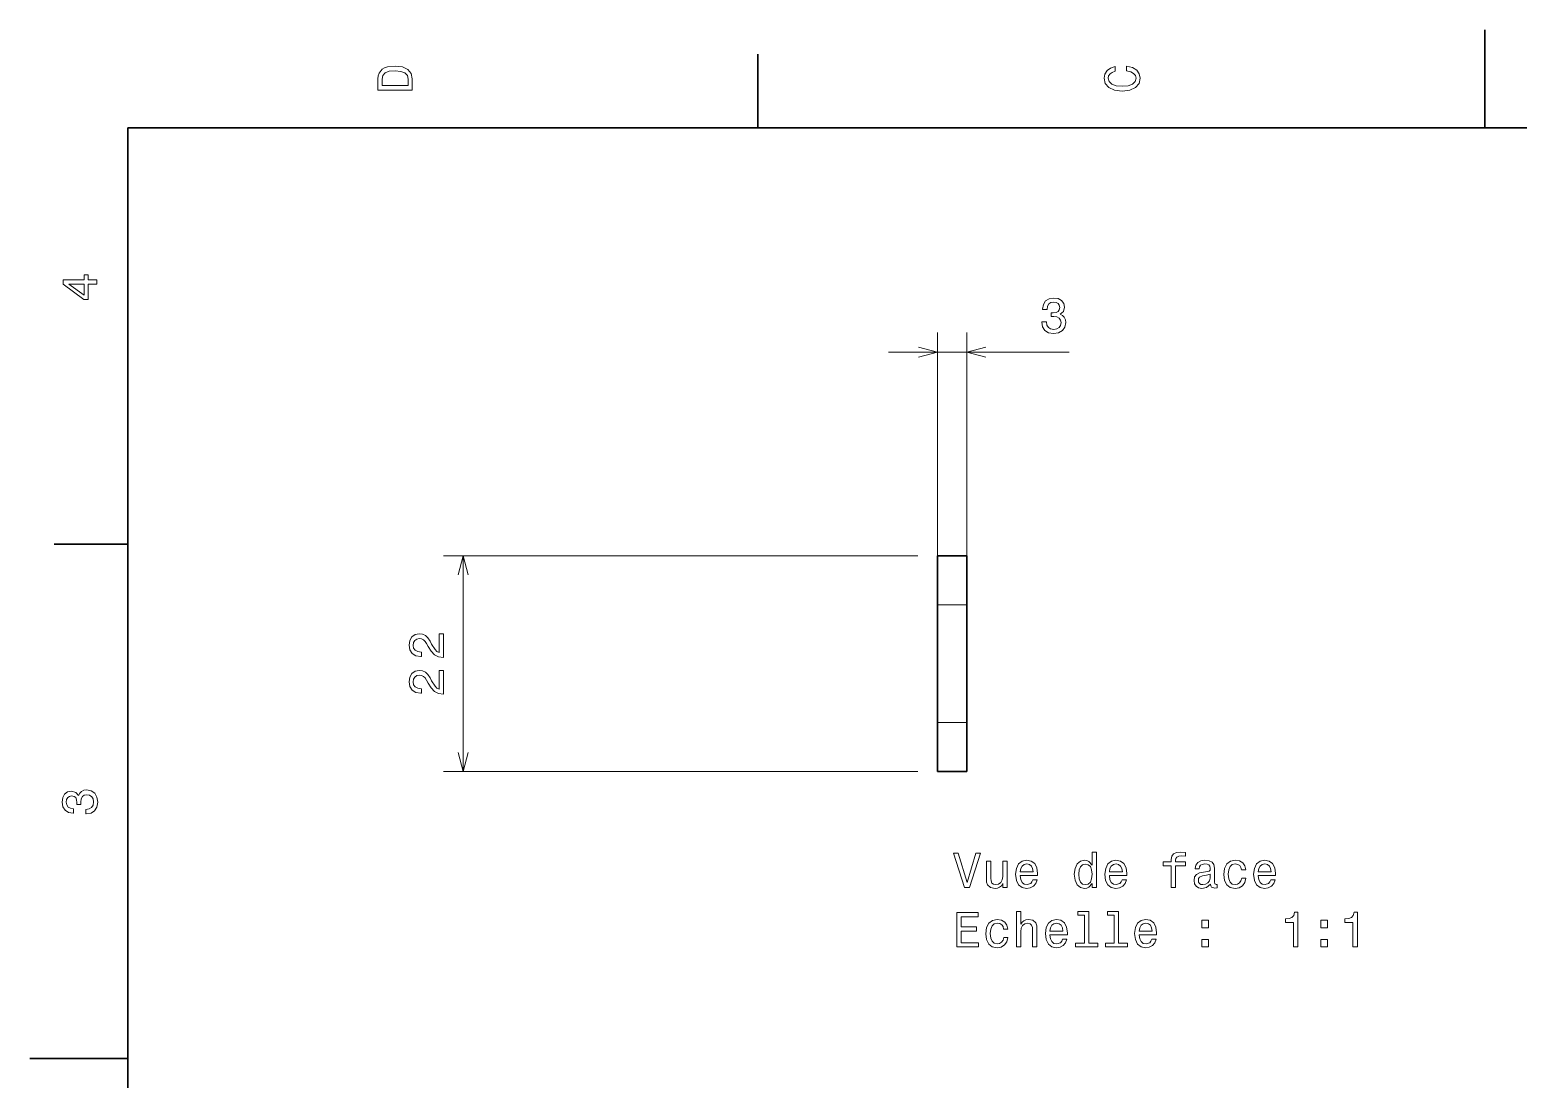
# Model space of a CAD drawing. Extents: x 0 to 297, y 0 to 210.
# Drawn here: x 0 to 151.9, y 102.9 to 210 of the extents above; entities that cross this region are included whole.
import ezdxf

# ---------------------------------------------------------------- set-up
doc = ezdxf.new("R2010")
doc.units = 0

msp = doc.modelspace()

# ---------------------------------------------------------------- linework, layer by layer
at = {"color": 7, "lineweight": 35, "ltscale": 0.25}
for p, q in [((148.5, 200), (148.5, 210)), ((10, 105), (0, 105))]:
    msp.add_line(p, q, dxfattribs=at)
at = {"color": 7, "lineweight": 35, "ltscale": 0.1875}
for p, q in [((74.300003, 200), (74.300003, 207.5)), ((10, 157.5), (2.5, 157.5))]:
    msp.add_line(p, q, dxfattribs=at)
at = {"color": 7, "lineweight": 35}
for p, q in [((287, 200), (10, 200)), ((10, 200), (10, 10))]:
    msp.add_line(p, q, dxfattribs=at)
at = {"color": 7, "lineweight": 13}
for p, q in [((92.644173, 153.31192), (92.644173, 179.1008)), ((95.644173, 153.31192), (95.644173, 179.1008)), ((90.644173, 156.31192), (42.229279, 156.31192)), ((44.229279, 134.31192), (44.229279, 156.31192)), ((90.644173, 134.31192), (42.229279, 134.31192))]:
    msp.add_line(p, q, dxfattribs=at)
at = {"color": 7, "lineweight": 13, "ltscale": 0.460811}
msp.add_line((87.644173, 177.1008), (106.076599, 177.1008), dxfattribs=at)
at = {"color": 7, "lineweight": 35, "ltscale": 0.075}
for p, q in [((92.644173, 156.31192), (95.644173, 156.31192)), ((92.644173, 134.31192), (95.644173, 134.31192))]:
    msp.add_line(p, q, dxfattribs=at)
at = {"color": 7, "lineweight": 35, "ltscale": 0.125}
for p, q in [((92.644173, 156.31192), (92.644173, 151.31192)), ((95.644173, 156.31192), (95.644173, 151.31192)), ((92.644173, 139.31192), (92.644173, 134.31192)), ((95.644173, 139.31192), (95.644173, 134.31192))]:
    msp.add_line(p, q, dxfattribs=at)
at = {"color": 7, "lineweight": 13, "ltscale": 0.075}
for p, q in [((92.644173, 151.31192), (95.644173, 151.31192)), ((92.644173, 139.31192), (95.644173, 139.31192))]:
    msp.add_line(p, q, dxfattribs=at)
at = {"color": 7, "lineweight": 35, "ltscale": 0.3}
for p, q in [((92.644173, 151.31192), (92.644173, 139.31192)), ((95.644173, 151.31192), (95.644173, 139.31192))]:
    msp.add_line(p, q, dxfattribs=at)
at = {"color": 7, "lineweight": 13}
for points in [[(35.533215, 204.994965), (35.533215, 203.829971), (39.033215, 203.829971), (39.033215, 204.994965), (38.922264, 205.544678), (38.584366, 205.953171), (38.034657, 206.205338), (37.283215, 206.296112), (36.516644, 206.215424), (36.21405, 206.114563), (35.971977, 205.973343), (35.644165, 205.56485), (35.563473, 205.297562)], [(35.951801, 204.959656), (36.027451, 205.342941), (36.259438, 205.605194), (36.672985, 205.761536), (37.283215, 205.811966), (37.873272, 205.756485), (38.286816, 205.600143), (38.533936, 205.332855), (38.614628, 204.959656), (38.614628, 204.298996), (35.951801, 204.298996)], [(111.93206, 205.817017), (112.35569, 205.716141), (112.658287, 205.549713), (112.844887, 205.317734), (112.905403, 205.045395), (112.814629, 204.71759), (112.54229, 204.460388), (112.098488, 204.28891), (111.483215, 204.233429), (110.872986, 204.28891), (110.424141, 204.455338), (110.151802, 204.71254), (110.055984, 205.045395), (110.106415, 205.287476), (110.247627, 205.494247), (110.474571, 205.655624), (110.787247, 205.766571), (110.787247, 206.245682), (110.308144, 206.094391), (109.94503, 205.832138), (109.718086, 205.474075), (109.637398, 205.045395), (109.763474, 204.510818), (110.116501, 204.10231), (110.696472, 203.840057), (111.483215, 203.749283), (112.269958, 203.840057), (112.84993, 204.10231), (113.208, 204.510818), (113.329041, 205.045395), (113.233215, 205.51442), (112.965927, 205.892654), (112.527161, 206.159943), (111.93206, 206.301163)], [(6.833213, 184.02739), (6.833213, 184.481277), (5.965778, 184.481277), (5.965778, 184.98056), (5.56232, 184.98056), (5.56232, 184.481277), (3.408862, 184.481277), (3.408862, 184.022339), (5.521974, 182.489197), (5.965778, 182.489197), (5.965778, 184.02739)], [(5.56232, 182.912827), (3.993876, 184.02739), (5.56232, 184.02739)], [(103.287689, 180.200211), (103.287689, 180.164917), (103.368385, 179.680756), (103.605415, 179.317657), (103.978615, 179.085663), (104.472847, 178.999924), (104.997345, 179.085663), (105.390717, 179.307556), (105.642876, 179.660583), (105.733658, 180.114471), (105.693314, 180.412033), (105.582359, 180.654114), (105.400803, 180.840698), (105.15873, 180.976868), (105.486542, 181.249207), (105.602531, 181.682922), (105.526886, 182.076294), (105.310028, 182.37384), (104.957001, 182.560455), (104.472847, 182.626007), (104.018959, 182.545319), (103.670975, 182.32341), (103.444031, 181.970398), (103.368385, 181.501373), (103.368385, 181.466064), (103.81723, 181.466064), (103.857574, 181.788834), (103.988701, 182.020813), (104.200516, 182.162033), (104.498062, 182.212463), (104.760315, 182.172119), (104.951958, 182.066208), (105.067947, 181.894745), (105.113342, 181.66275), (105.067947, 181.415634), (104.946915, 181.249207), (104.7351, 181.148346), (104.447632, 181.118088), (104.250946, 181.123123), (104.250946, 180.724716), (104.498062, 180.734802), (104.815788, 180.689407), (105.052818, 180.568375), (105.194031, 180.371689), (105.244461, 180.114471), (105.188988, 179.821976), (105.042732, 179.605118), (104.810745, 179.468948), (104.503113, 179.423553), (104.185387, 179.473999), (103.9534, 179.62529), (103.807144, 179.867371), (103.751671, 180.200211)], [(42.229279, 145.949387), (42.229279, 148.355011), (41.795563, 148.355011), (41.795563, 146.453705), (41.558529, 146.559631), (41.361843, 146.74118), (41.003773, 147.300964), (40.852478, 147.598526), (40.63562, 147.931381), (40.383457, 148.168411), (40.085907, 148.304581), (39.748009, 148.355011), (39.324379, 148.269272), (38.991528, 148.032242), (38.779713, 147.669128), (38.704063, 147.200104), (38.789799, 146.715958), (39.026829, 146.347809), (39.405071, 146.110779), (39.90435, 146.03009), (39.974957, 146.03009), (39.974957, 146.489014), (39.934608, 146.489014), (39.591671, 146.534393), (39.339508, 146.670563), (39.178127, 146.887421), (39.12265, 147.174896), (39.173084, 147.467407), (39.299164, 147.684265), (39.49585, 147.82547), (39.742966, 147.8759), (39.974957, 147.840607), (40.171642, 147.744781), (40.343113, 147.583405), (40.494408, 147.361496), (40.655792, 147.063934), (40.968472, 146.569702), (41.301323, 146.221725), (41.704784, 146.014954), (42.214149, 145.949387)], [(42.229279, 142.213364), (42.229279, 144.618988), (41.795563, 144.618988), (41.795563, 142.717682), (41.558529, 142.823608), (41.361843, 143.005157), (41.003773, 143.564941), (40.852478, 143.862503), (40.63562, 144.195358), (40.383457, 144.432388), (40.085907, 144.568558), (39.748009, 144.618988), (39.324379, 144.533249), (38.991528, 144.296219), (38.779713, 143.933105), (38.704063, 143.464081), (38.789799, 142.979935), (39.026829, 142.611786), (39.405071, 142.374756), (39.90435, 142.294067), (39.974957, 142.294067), (39.974957, 142.752991), (39.934608, 142.752991), (39.591671, 142.79837), (39.339508, 142.93454), (39.178127, 143.151398), (39.12265, 143.438873), (39.173084, 143.731384), (39.299164, 143.948242), (39.49585, 144.089447), (39.742966, 144.139877), (39.974957, 144.104584), (40.171642, 144.008759), (40.343113, 143.847382), (40.494408, 143.625473), (40.655792, 143.327911), (40.968472, 142.833679), (41.301323, 142.485703), (41.704784, 142.278931), (42.214149, 142.213364)], [(5.73379, 129.979111), (5.769093, 129.979111), (6.253242, 130.059799), (6.616354, 130.296829), (6.848343, 130.670029), (6.934078, 131.164276), (6.848343, 131.688766), (6.626441, 132.082138), (6.273415, 132.334305), (5.819525, 132.425079), (5.521974, 132.384735), (5.279899, 132.273788), (5.0933, 132.092224), (4.957133, 131.850143), (4.684798, 132.177963), (4.251081, 132.293961), (3.857709, 132.218307), (3.560158, 132.00145), (3.373559, 131.648422), (3.307997, 131.164276), (3.388689, 130.710388), (3.610591, 130.362396), (3.963617, 130.135452), (4.432637, 130.059799), (4.46794, 130.059799), (4.46794, 130.508652), (4.145173, 130.548996), (3.913184, 130.680115), (3.771974, 130.891937), (3.721542, 131.189484), (3.761888, 131.451736), (3.867795, 131.643372), (4.039265, 131.759369), (4.271254, 131.804764), (4.518372, 131.759369), (4.684798, 131.638336), (4.785663, 131.426514), (4.815922, 131.139053), (4.810879, 130.942368), (5.209294, 130.942368), (5.199208, 131.189484), (5.244596, 131.507217), (5.365634, 131.744247), (5.56232, 131.885452), (5.819525, 131.935883), (6.112032, 131.880417), (6.328891, 131.734161), (6.465058, 131.502167), (6.510447, 131.194534), (6.460014, 130.876801), (6.308718, 130.644821), (6.066643, 130.498566), (5.73379, 130.443085)], [(96.539703, 125.960342), (95.662186, 122.979797), (94.759445, 125.960342), (94.280342, 125.960342), (95.410027, 122.455299), (95.914345, 122.455299), (97.018814, 125.960342)], [(99.742157, 125.163513), (99.298355, 125.163513), (99.298355, 123.600113), (99.247917, 123.237), (99.101669, 122.974754), (98.874718, 122.81337), (98.577171, 122.762939), (98.340141, 122.803284), (98.188843, 122.924316), (98.103104, 123.131088), (98.082932, 123.423599), (98.082932, 125.163513), (97.63913, 125.163513), (97.63913, 123.383255), (97.654259, 123.025185), (97.750084, 122.727631), (98.042587, 122.455299), (98.511612, 122.359482), (98.763771, 122.394783), (98.980629, 122.485558), (99.167229, 122.641899), (99.318527, 122.868843), (99.318527, 122.455299), (99.742157, 122.455299)], [(101.078613, 123.680801), (102.853828, 123.680801), (102.858871, 123.887573), (102.778175, 124.467545), (102.556274, 124.901268), (102.203247, 125.163513), (101.73423, 125.259331), (101.275299, 125.15847), (100.922272, 124.876045), (100.695328, 124.417114), (100.614632, 123.811928), (100.690285, 123.191612), (100.917229, 122.737717), (101.265213, 122.455299), (101.719101, 122.359482), (102.112473, 122.425041), (102.435242, 122.596512), (102.672272, 122.868843), (102.808441, 123.231956), (102.369675, 123.231956), (102.2789, 123.030228), (102.147774, 122.878929), (101.774574, 122.757896), (101.487114, 122.81337), (101.270256, 122.989883), (101.129044, 123.277344), (101.078613, 123.665672)], [(101.078613, 124.054001), (101.134087, 124.401985), (101.270256, 124.659187), (101.477028, 124.815529), (101.749359, 124.871002), (102.016647, 124.815529), (102.223427, 124.659187), (102.349503, 124.401985), (102.394897, 124.054001)], [(108.42659, 122.873886), (108.42659, 122.455299), (108.870399, 122.455299), (108.870399, 126.07634), (108.431641, 126.07634), (108.431641, 124.749969), (108.093742, 125.133255), (107.886971, 125.22403), (107.649933, 125.259331), (107.22126, 125.15847), (106.888412, 124.876045), (106.671555, 124.422157), (106.595901, 123.811928), (106.671555, 123.201698), (106.888412, 122.74276), (107.22126, 122.455299), (107.649933, 122.359482), (107.886971, 122.394783), (108.098785, 122.485558)], [(107.725586, 124.860916), (108.018089, 124.790314), (108.23999, 124.593628), (108.371117, 124.265816), (108.421555, 123.811928), (108.371117, 123.352997), (108.23999, 123.025185), (108.018089, 122.823456), (107.725586, 122.757896), (107.448212, 122.823456), (107.236389, 123.025185), (107.095184, 123.35804), (107.049789, 123.811928), (107.095184, 124.260773), (107.236389, 124.588585), (107.448212, 124.790314)], [(110.186676, 123.680801), (111.961899, 123.680801), (111.966942, 123.887573), (111.886246, 124.467545), (111.664345, 124.901268), (111.311317, 125.163513), (110.8423, 125.259331), (110.383362, 125.15847), (110.030342, 124.876045), (109.803398, 124.417114), (109.722702, 123.811928), (109.798355, 123.191612), (110.025299, 122.737717), (110.373276, 122.455299), (110.827171, 122.359482), (111.220543, 122.425041), (111.543304, 122.596512), (111.780342, 122.868843), (111.916504, 123.231956), (111.477745, 123.231956), (111.386971, 123.030228), (111.255844, 122.878929), (110.882645, 122.757896), (110.595184, 122.81337), (110.378326, 122.989883), (110.237114, 123.277344), (110.186676, 123.665672)], [(110.186676, 124.054001), (110.242157, 124.401985), (110.378326, 124.659187), (110.585098, 124.815529), (110.85743, 124.871002), (111.124725, 124.815529), (111.331497, 124.659187), (111.457573, 124.401985), (111.50296, 124.054001)], [(116.485672, 124.694496), (116.485672, 122.455299), (116.929474, 122.455299), (116.929474, 124.694496), (117.938126, 124.694496), (117.938126, 125.072731), (116.929474, 125.072731), (116.929474, 125.239159), (116.964783, 125.440887), (117.080772, 125.577057), (117.277458, 125.657745), (117.559883, 125.688011), (117.938126, 125.667839), (117.938126, 126.051117), (117.459015, 126.07634), (117.025299, 126.030945), (116.722702, 125.894783), (116.541153, 125.657745), (116.485672, 125.319855), (116.485672, 125.072731), (115.673714, 125.072731), (115.673714, 124.694496)], [(120.515213, 122.808327), (120.515213, 122.793198), (120.540428, 122.621727), (120.616074, 122.500687), (120.9338, 122.404869), (121.180916, 122.445213), (121.180916, 122.788155), (121.075012, 122.773026), (120.9338, 122.838585), (120.908585, 123.040314), (120.908585, 124.442329), (120.848068, 124.8004), (120.671555, 125.052559), (120.363914, 125.203857), (119.930199, 125.259331), (119.506561, 125.198814), (119.193886, 125.027344), (118.9972, 124.760056), (118.931641, 124.407028), (118.931641, 124.37677), (119.330048, 124.37677), (119.365356, 124.588585), (119.476303, 124.739883), (119.65786, 124.830658), (119.91507, 124.865959), (120.162186, 124.840744), (120.338699, 124.765099), (120.444603, 124.633972), (120.479904, 124.452415), (120.459732, 124.240601), (120.379044, 124.134697), (120.177315, 124.084259), (119.799072, 124.043915), (119.365356, 123.95314), (119.057716, 123.791756), (118.87616, 123.539597), (118.820686, 123.166397), (118.871117, 122.833542), (119.027458, 122.586426), (119.279617, 122.430084), (119.627602, 122.374611), (120.096619, 122.480515)], [(123.667229, 124.265816), (124.105988, 124.265816), (124.015213, 124.669273), (123.798355, 124.987), (123.460457, 125.183685), (123.021698, 125.259331), (122.537544, 125.15847), (122.169388, 124.876045), (121.937401, 124.417114), (121.856705, 123.801842), (121.932358, 123.191612), (122.159302, 122.737717), (122.517372, 122.455299), (123.006561, 122.359482), (123.440285, 122.435127), (123.778183, 122.646942), (124.010162, 122.979797), (124.111031, 123.423599), (123.687401, 123.423599), (123.611755, 123.141182), (123.470543, 122.929359), (123.268814, 122.798241), (123.021698, 122.757896), (122.714058, 122.823456), (122.492157, 123.025185), (122.355988, 123.352997), (122.3106, 123.816971), (122.355988, 124.270859), (122.4972, 124.598671), (122.724144, 124.8004), (123.021698, 124.871002), (123.283943, 124.825615), (123.480629, 124.709625), (123.611755, 124.517982)], [(125.366791, 123.680801), (127.142014, 123.680801), (127.147049, 123.887573), (127.06636, 124.467545), (126.84446, 124.901268), (126.491432, 125.163513), (126.022415, 125.259331), (125.563477, 125.15847), (125.210457, 124.876045), (124.983505, 124.417114), (124.902817, 123.811928), (124.97847, 123.191612), (125.205414, 122.737717), (125.553391, 122.455299), (126.007286, 122.359482), (126.400658, 122.425041), (126.723419, 122.596512), (126.960449, 122.868843), (127.096619, 123.231956), (126.65786, 123.231956), (126.567078, 123.030228), (126.435959, 122.878929), (126.062759, 122.757896), (125.775299, 122.81337), (125.558441, 122.989883), (125.417229, 123.277344), (125.366791, 123.665672)], [(125.366791, 124.054001), (125.422272, 124.401985), (125.558441, 124.659187), (125.765213, 124.815529), (126.037544, 124.871002), (126.30484, 124.815529), (126.511612, 124.659187), (126.637688, 124.401985), (126.683075, 124.054001)], [(120.464783, 123.403427), (120.404259, 123.141182), (120.242874, 122.939445), (120.000801, 122.808327), (119.703247, 122.762939), (119.511612, 122.788155), (119.375443, 122.868843), (119.289703, 123.010056), (119.264488, 123.206741), (119.284668, 123.383255), (119.365356, 123.509331), (119.688126, 123.650543), (120.096619, 123.71106), (120.464783, 123.8321)], [(100.690285, 116.40847), (101.134087, 116.40847), (101.134087, 117.97187), (101.179474, 118.329941), (101.325729, 118.592186), (101.552673, 118.753571), (101.85527, 118.814087), (102.097343, 118.763657), (102.248642, 118.627487), (102.324287, 118.400543), (102.349503, 118.097954), (102.349503, 116.40847), (102.793304, 116.40847), (102.793304, 118.188728), (102.773132, 118.546799), (102.682358, 118.844353), (102.384804, 119.116684), (101.92083, 119.212502), (101.668671, 119.1772), (101.451813, 119.081383), (101.270256, 118.930084), (101.134087, 118.723312), (101.134087, 120.02951), (100.690285, 120.02951)], [(107.644897, 119.656311), (107.644897, 116.78167), (106.732071, 116.78167), (106.732071, 116.40847), (108.996475, 116.40847), (108.996475, 116.78167), (108.088699, 116.78167), (108.088699, 120.02951), (106.948929, 120.02951), (106.948929, 119.656311)], [(110.680916, 119.656311), (110.680916, 116.78167), (109.768089, 116.78167), (109.768089, 116.40847), (112.032501, 116.40847), (112.032501, 116.78167), (111.124725, 116.78167), (111.124725, 120.02951), (109.984955, 120.02951), (109.984955, 119.656311)], [(94.603104, 116.40847), (96.822128, 116.40847), (96.822128, 116.8321), (95.067085, 116.8321), (95.067085, 118.017258), (96.630486, 118.017258), (96.630486, 118.435844), (95.067085, 118.435844), (95.067085, 119.48484), (96.781784, 119.48484), (96.781784, 119.90847), (94.603104, 119.90847)], [(99.379044, 118.218987), (99.817802, 118.218987), (99.727028, 118.622444), (99.51017, 118.94017), (99.172272, 119.136856), (98.733513, 119.212502), (98.249359, 119.111641), (97.881203, 118.829216), (97.649216, 118.370285), (97.568527, 117.755013), (97.644173, 117.144783), (97.871117, 116.690887), (98.229187, 116.40847), (98.718384, 116.312653), (99.1521, 116.388298), (99.48999, 116.600113), (99.721985, 116.932968), (99.822845, 117.37677), (99.399216, 117.37677), (99.32357, 117.094353), (99.182358, 116.88253), (98.980629, 116.751411), (98.733513, 116.711067), (98.425873, 116.776627), (98.203972, 116.978355), (98.067802, 117.306168), (98.022415, 117.770142), (98.067802, 118.22403), (98.209015, 118.551842), (98.435959, 118.753571), (98.733513, 118.824173), (98.995758, 118.778786), (99.192444, 118.662796), (99.32357, 118.471153)], [(104.114632, 117.633972), (105.889847, 117.633972), (105.894897, 117.840744), (105.814201, 118.420715), (105.5923, 118.854439), (105.239273, 119.116684), (104.770256, 119.212502), (104.311317, 119.111641), (103.958298, 118.829216), (103.731346, 118.370285), (103.650658, 117.765099), (103.726303, 117.144783), (103.953247, 116.690887), (104.301231, 116.40847), (104.755127, 116.312653), (105.148499, 116.378212), (105.47126, 116.549683), (105.708298, 116.822014), (105.84446, 117.185127), (105.405701, 117.185127), (105.314926, 116.983398), (105.1838, 116.8321), (104.8106, 116.711067), (104.523132, 116.766541), (104.306274, 116.943054), (104.16507, 117.230515), (104.114632, 117.618843)], [(104.114632, 118.007172), (104.170113, 118.355156), (104.306274, 118.612358), (104.513046, 118.7687), (104.785385, 118.824173), (105.052673, 118.7687), (105.259445, 118.612358), (105.385529, 118.355156), (105.430916, 118.007172)], [(113.222702, 117.633972), (114.997917, 117.633972), (115.00296, 117.840744), (114.922272, 118.420715), (114.700371, 118.854439), (114.347343, 119.116684), (113.878326, 119.212502), (113.419388, 119.111641), (113.06636, 118.829216), (112.839417, 118.370285), (112.758728, 117.765099), (112.834373, 117.144783), (113.061317, 116.690887), (113.409302, 116.40847), (113.86319, 116.312653), (114.256561, 116.378212), (114.57933, 116.549683), (114.81636, 116.822014), (114.95253, 117.185127), (114.513771, 117.185127), (114.422989, 116.983398), (114.29187, 116.8321), (113.918671, 116.711067), (113.631203, 116.766541), (113.414345, 116.943054), (113.273132, 117.230515), (113.222702, 117.618843)], [(113.222702, 118.007172), (113.278183, 118.355156), (113.414345, 118.612358), (113.621117, 118.7687), (113.893456, 118.824173), (114.160744, 118.7687), (114.367516, 118.612358), (114.493599, 118.355156), (114.538986, 118.007172)], [(119.602386, 118.365242), (120.298355, 118.365242), (120.298355, 119.116684), (119.602386, 119.116684)], [(128.967651, 116.40847), (129.42659, 116.40847), (129.42659, 119.933685), (129.083649, 119.933685), (128.992874, 119.626053), (128.81131, 119.419281), (128.533936, 119.298241), (128.15065, 119.257896), (128.15065, 118.899826), (128.967651, 118.899826)], [(131.746475, 118.365242), (132.442444, 118.365242), (132.442444, 119.116684), (131.746475, 119.116684)], [(135.039703, 116.40847), (135.498627, 116.40847), (135.498627, 119.933685), (135.155701, 119.933685), (135.064911, 119.626053), (134.883362, 119.419281), (134.605988, 119.298241), (134.222702, 119.257896), (134.222702, 118.899826), (135.039703, 118.899826)], [(119.602386, 116.40847), (120.298355, 116.40847), (120.298355, 117.159912), (119.602386, 117.159912)], [(131.746475, 116.40847), (132.442444, 116.40847), (132.442444, 117.159912), (131.746475, 117.159912)]]:
    msp.add_lwpolyline(points, close=True, dxfattribs=at)
for points in [[(90.712318, 176.58316), (92.644173, 177.1008), (90.712318, 177.618439)], [(97.576027, 177.618439), (95.644173, 177.1008), (97.576027, 176.58316)], [(44.746918, 154.380066), (44.229279, 156.31192), (43.711639, 154.380066)], [(43.711639, 136.243774), (44.229279, 134.31192), (44.746918, 136.243774)]]:
    msp.add_lwpolyline(points, dxfattribs=at)

doc.saveas('drawing.dxf')
